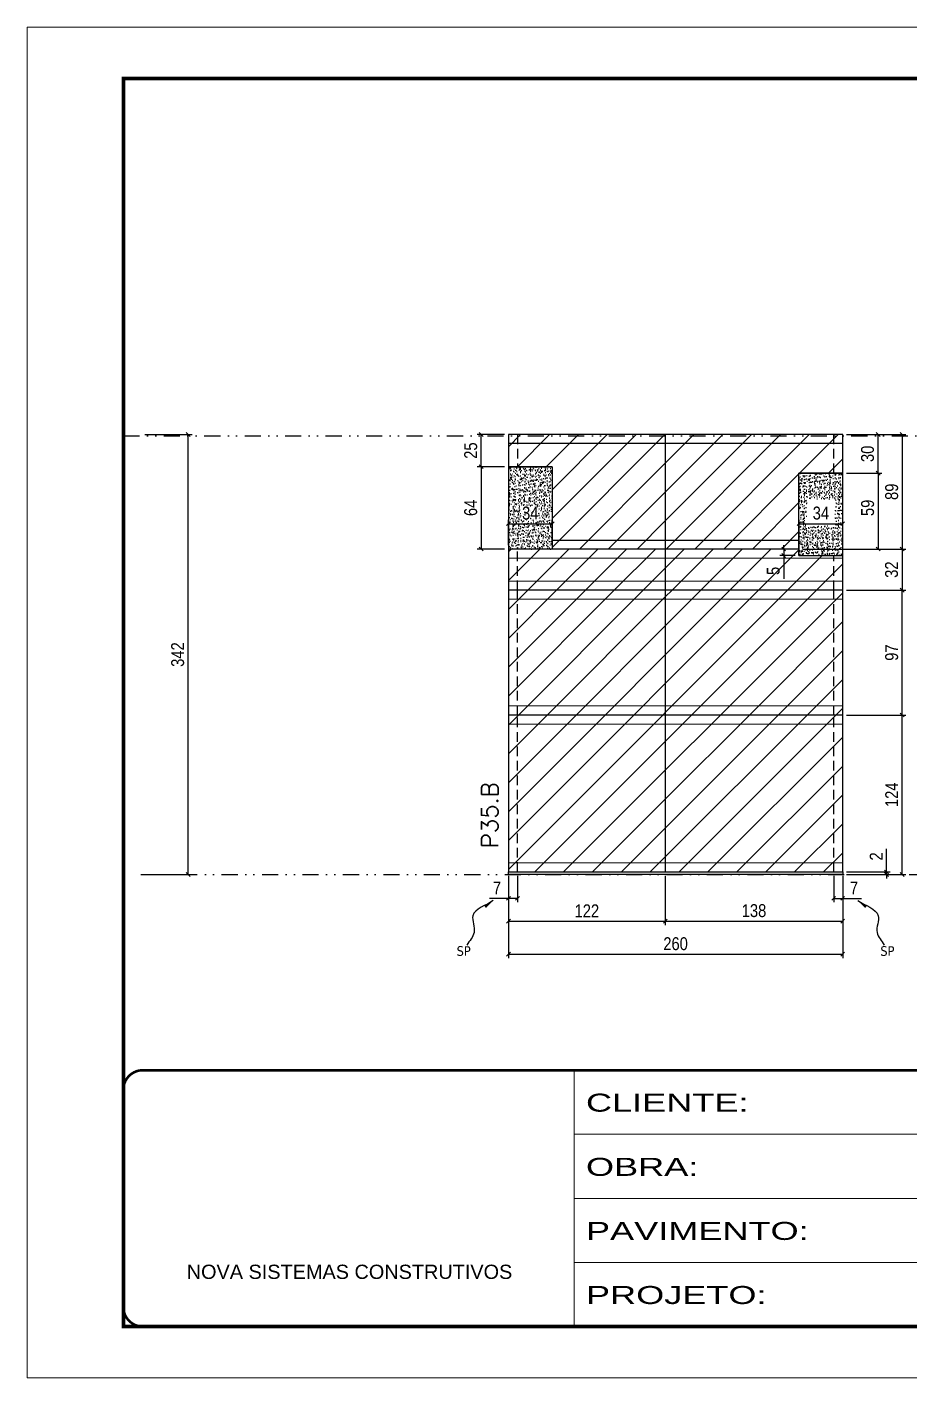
# Model space of a CAD drawing. Extents: x 2102 to 8383, y -13264 to 2718.
# Drawn here: x 6871 to 7558, y -4075 to -3025 of the extents above; entities that cross this region are included whole.
import ezdxf

# ---------------------------------------------------------------- set-up
doc = ezdxf.new("R2010")
doc.units = 0
for name, pattern in [('CONTINUO', [0]), ('DASHED', [0.75, 0.5, -0.25]), ('DIVIDE2', [0.625, 0.25, -0.125, 0, -0.125, 0, -0.125]), ('HIDDEN', [0.375, 0.25, -0.125])]:
    doc.linetypes.add(name, pattern=pattern)
for name, color, linetype in [('COTA', 241, 'Continuous'), ('Nível', 160, 'Continuous'), ('Painéis', 200, 'Continuous'), ('SARR_2.2x7', 40, 'Continuous'), ('Sarrafo de Pressão', 42, 'HIDDEN'), ('texto', 7, 'Continuous')]:
    doc.layers.add(name, color=color, linetype=linetype)
for name, color, linetype, lineweight in [('Folhas', 255, 'Continuous', 9), ('Hachura', 251, 'Continuous', 9), ('Sarr 2.2x7', 40, 'Continuous', 9), ('SARRAFO DE PRESSAO', 251, 'DASHED', 9), ('Texto Seção', 7, 'Continuous', 15)]:
    doc.layers.add(name, color=color, linetype=linetype, lineweight=lineweight)
doc.styles.add('ARIAL', font='arial.ttf')
doc.styles.add('COTA TECNICA', font='techl___.ttf', dxfattribs={"height": 10})
doc.styles.add('COTA TECNICA-50', font='techl___.ttf', dxfattribs={"height": 10})
doc.styles.add('REGUA-120', font='ROMANS.shx', dxfattribs={"height": 15})
doc.styles.get("Standard").update_dxf_attribs({"font": 'arial.ttf'})
doc.styles.add('Tecnologia', font='')
doc.styles.get('Tecnologia').set_extended_font_data('Forgotten Futurist')
doc.dimstyles.new('COTA PAINEL-50', dxfattribs={"dimtxt": 10, "dimasz": 3, "dimexe": 3, "dimexo": 3, "dimgap": 3, "dimtad": 1, "dimdec": 1, "dimzin": 12, "dimdsep": 46, "dimtxsty": 'COTA TECNICA-50', "dimblk1": 'OBLIQUE', "dimblk2": 'OBLIQUE', "dimsah": 1, "dimcen": 0.9, "dimclrd": 4, "dimclre": 4, "dimclrt": 240, "dimadec": 1, "dimazin": 3, "dimtfac": 1, "dimtdec": 1, "dimtmove": 0, "dimatfit": 3, "dimfxl": 1, "dimtolj": 1, "dimtzin": 12, "dimarcsym": 0})
doc.dimstyles.new('PAINEL', dxfattribs={"dimtxt": 10, "dimasz": 3, "dimexe": 3, "dimexo": 3, "dimgap": 3, "dimtad": 1, "dimdec": 1, "dimzin": 12, "dimdsep": 46, "dimtxsty": 'COTA TECNICA', "dimblk1": 'OBLIQUE', "dimblk2": 'OBLIQUE', "dimsah": 1, "dimcen": 0.9, "dimclrd": 4, "dimclre": 4, "dimclrt": 240, "dimadec": 1, "dimazin": 3, "dimtfac": 1, "dimtdec": 1, "dimtmove": 0, "dimatfit": 3, "dimfxl": 1, "dimtolj": 1, "dimtzin": 12, "dimarcsym": 0})
doc.dimstyles.get("Standard").update_dxf_attribs({"dimtxt": 0.18, "dimasz": 0.18, "dimexe": 0.18, "dimexo": 0.0625, "dimgap": 0.09, "dimtad": 0, "dimtih": 1, "dimtoh": 1, "dimdec": 4, "dimzin": 0, "dimdsep": 46, "dimtxsty": 'Standard', "dimcen": 0.09, "dimadec": 0, "dimazin": 0, "dimtfac": 1, "dimtdec": 4, "dimtofl": 0, "dimtmove": 0, "dimatfit": 3, "dimfxl": 1, "dimtolj": 1, "dimtzin": 0, "dimarcsym": 0})
pattern_1 = [(45, (-122150.216, -31374.027), (-11.2253202, 11.2253202), [])]
pattern_2 = [(50, (-122150.216, -31403.0275), (5.46554007, -0.47817257), [0.5715, -6.2865]), (355, (-122150.216, -31403.0275), (-1.05730264, 5.73170536), [0.4572, -5.02921753]), (100.4514447, (-122149.7604, -31403.0673), (4.40823741, 5.25353256), [0.48570026, -5.34270734]), (46.1842, (-122150.216, -31401.5035), (8.13237123, -1.26126984), [0.85725, -9.42975]), (96.6355576, (-122149.538, -31401.6086), (7.122124, 7.42278374), [0.7285507, -8.01406824]), (351.184151, (-122150.216, -31401.5035), (7.122124, 7.42278374), [0.685799, -7.54379196]), (21, (-122149.454, -31401.8845), (4.54843174, -3.06795595), [0.5715, -6.2865]), (326, (-122149.454, -31401.8845), (1.85406085, 5.52563898), [0.4572, -5.0292]), (71.451445, (-122149.075, -31402.14), (6.40249258, 2.45768307), [0.48570026, -5.34269813]), (37.5, (-122150.2158, -31403.0275), (0.092658098, 2.536651166), [0, -4.96824, 0, -5.1054, 0, -5.04825]), (7.5, (-122150.2158, -31403.0275), (2.004589875, 3.005417245), [0, -2.91084, 0, -4.85394, 0, -1.92405]), (327.5, (-122151.915, -31403.0275), (4.067717855, -0.17186232), [0, -1.905, 0, -5.9436, 0, -7.8867]), (317.5, (-122152.677, -31403.0275), (4.44387544, 0.76279473), [0, -2.4765, 0, -3.94716, 0, -5.6007])]

# ---------------------------------------------------------------- blocks, each defined once
blk = doc.blocks.new('9999999999')
at = {"color": 30, "linetype": 'CONTINUO'}
for p, q in [((98564.6, 34230.2), (98564.6, 34429.4)), ((98564.6, 34379.6), (99584, 34379.6)), ((98564.6, 34329.8), (99488, 34329.8)), ((98564.6, 34280), (99488, 34280))]:
    blk.add_line(p, q, dxfattribs=at)
at = {"color": 30, "linetype": 'CONTINUO', "const_width": 2}
blk.add_lwpolyline([(99584, 34230.2), (99584, 34414.4, 0.414214), (99569, 34429.4), (98229, 34429.4, 0.414214), (98214, 34414.4), (98214, 34245.2, 0.414214), (98229, 34230.2), (99584, 34230.2)], format="xyb", dxfattribs=at)
at = {"layer": 'Folhas'}
blk.add_lwpolyline([(98139, 34190.2), (99624, 34190.2), (99624, 35240.2), (98139, 35240.2)], close=True, dxfattribs=at)
at = {"layer": 'Folhas', "color": 30, "const_width": 3}
blk.add_lwpolyline([(98214, 34230.2), (99584, 34230.2), (99584, 35200.2), (98214, 35200.2)], close=True, dxfattribs=at)
at = {"color": 7, "linetype": 'Continuous', "ltscale": 5, "style": 'ARIAL'}
blk.add_text('NOVA SISTEMAS CONSTRUTIVOS', height=11.059, dxfattribs=at).set_placement((98263.2, 34267.2))
at = {"layer": 'Folhas', "color": 7, "style": 'Tecnologia', "width": 1.5}
for s, p in [('CLIENTE:', (98573.7, 34397.2)), ('OBRA:', (98573.7, 34347.3)), ('PAVIMENTO:', (98573.7, 34297.5)), ('PROJETO:', (98573.7, 34247.7))]:
    blk.add_text(s, height=14, dxfattribs=at).set_placement(p)
blk = doc.blocks.new('_Oblique')
at = {"color": 0, "linetype": 'ByBlock', "lineweight": -2}
blk.add_line((-0.5, -0.5), (0.5, 0.5), dxfattribs=at)
blk = doc.blocks.new('*D840')
at = {"layer": 'COTA', "color": 4, "lineweight": -2, "transparency": 16777216}
for p, q in [((7245.2, -3685), (7245.2, -3748.9)), ((7505.2, -3685), (7505.2, -3748.9)), ((7245.2, -3745.9), (7505.2, -3745.9))]:
    blk.add_line(p, q, dxfattribs=at)
at = {"layer": 'Defpoints', "color": 0, "transparency": 16777216}
for p in [(7245.2, -3682), (7505.2, -3682), (7505.2, -3745.9)]:
    blk.add_point(p, dxfattribs=at)
at = {"layer": 'COTA', "color": 4, "lineweight": -2, "transparency": 16777216, "xscale": 3, "yscale": 3, "zscale": 3, "rotation": 180}
blk.add_blockref('_Oblique', (7245.2, -3745.9), dxfattribs=at)
at = {"layer": 'COTA', "color": 4, "lineweight": -2, "transparency": 16777216, "xscale": 3, "yscale": 3, "zscale": 3}
blk.add_blockref('_Oblique', (7505.2, -3745.9), dxfattribs=at)
at = {"layer": 'COTA', "color": 240, "transparency": 16777216, "insert": (7375.2, -3737.8), "char_height": 10, "attachment_point": 5, "style": 'COTA TECNICA'}
blk.add_mtext('\\A1;260', dxfattribs=at)
blk = doc.blocks.new('*D207')
at = {"layer": 'COTA', "color": 4, "lineweight": -2, "transparency": 16777216}
for p, q in [((7252.2, -3685), (7252.2, -3705.5)), ((7245.2, -3687), (7245.2, -3705.5)), ((7245.2, -3702.5), (7230.4, -3702.5)), ((7252.2, -3702.5), (7245.2, -3702.5))]:
    blk.add_line(p, q, dxfattribs=at)
at = {"layer": 'Defpoints', "color": 0, "transparency": 16777216}
for p in [(7245.2, -3684), (7252.2, -3682), (7245.2, -3702.5)]:
    blk.add_point(p, dxfattribs=at)
at = {"layer": 'COTA', "color": 4, "lineweight": -2, "transparency": 16777216, "xscale": 3, "yscale": 3, "zscale": 3, "rotation": 180}
blk.add_blockref('_Oblique', (7245.2, -3702.5), dxfattribs=at)
at = {"layer": 'COTA', "color": 4, "lineweight": -2, "transparency": 16777216, "xscale": 3, "yscale": 3, "zscale": 3}
blk.add_blockref('_Oblique', (7252.2, -3702.5), dxfattribs=at)
at = {"layer": 'COTA', "color": 240, "transparency": 16777216, "insert": (7236.3, -3694.4), "char_height": 10, "attachment_point": 5, "style": 'COTA TECNICA-50'}
blk.add_mtext('\\A1;7', dxfattribs=at)
blk = doc.blocks.new('*D208')
at = {"layer": 'COTA', "color": 4, "lineweight": -2, "transparency": 16777216}
for p, q in [((7498.2, -3685), (7498.2, -3705.5)), ((7505.2, -3687), (7505.2, -3705.5)), ((7498.2, -3702.5), (7505.2, -3702.5)), ((7505.2, -3702.5), (7519.9, -3702.5))]:
    blk.add_line(p, q, dxfattribs=at)
at = {"layer": 'Defpoints', "color": 0, "transparency": 16777216}
for p in [(7498.2, -3682), (7505.2, -3684), (7505.2, -3702.5)]:
    blk.add_point(p, dxfattribs=at)
at = {"layer": 'COTA', "color": 4, "lineweight": -2, "transparency": 16777216, "xscale": 3, "yscale": 3, "zscale": 3, "rotation": 180}
blk.add_blockref('_Oblique', (7498.2, -3702.5), dxfattribs=at)
at = {"layer": 'COTA', "color": 4, "lineweight": -2, "transparency": 16777216, "xscale": 3, "yscale": 3, "zscale": 3}
blk.add_blockref('_Oblique', (7505.2, -3702.5), dxfattribs=at)
at = {"layer": 'COTA', "color": 240, "transparency": 16777216, "insert": (7514, -3694.4), "char_height": 10, "attachment_point": 5, "style": 'COTA TECNICA-50'}
blk.add_mtext('\\A1;7', dxfattribs=at)
blk = doc.blocks.new('*D209')
at = {"layer": 'COTA', "color": 4, "lineweight": -2, "transparency": 16777216}
for p, q in [((7508.2, -3560), (7554.4, -3560)), ((7551.4, -3684), (7551.4, -3560)), ((7508.2, -3684), (7554.4, -3684))]:
    blk.add_line(p, q, dxfattribs=at)
at = {"layer": 'Defpoints', "color": 0, "transparency": 16777216}
for p in [(7505.2, -3560), (7551.4, -3560), (7505.2, -3684)]:
    blk.add_point(p, dxfattribs=at)
at = {"layer": 'COTA', "color": 4, "lineweight": -2, "transparency": 16777216, "xscale": 3, "yscale": 3, "zscale": 3}
for p, rotation in [((7551.4, -3560), 90), ((7551.4, -3684), 270)]:
    blk.add_blockref('_Oblique', p, dxfattribs=dict(at, rotation=rotation))
at = {"layer": 'COTA', "color": 240, "transparency": 16777216, "insert": (7543.3, -3622), "char_height": 10, "attachment_point": 5, "rotation": 90, "style": 'COTA TECNICA-50'}
blk.add_mtext('\\A1;124', dxfattribs=at)
blk = doc.blocks.new('*D210')
at = {"layer": 'COTA', "color": 4, "lineweight": -2, "transparency": 16777216}
for p, q in [((7539.2, -3682), (7539.2, -3663.9)), ((7508.2, -3682), (7542.2, -3682)), ((7508.2, -3684), (7542.2, -3684)), ((7539.2, -3684), (7539.2, -3682)), ((7539.2, -3684), (7539.2, -3687))]:
    blk.add_line(p, q, dxfattribs=at)
at = {"layer": 'Defpoints', "color": 0, "transparency": 16777216}
for p in [(7505.2, -3682), (7505.2, -3684), (7539.2, -3684)]:
    blk.add_point(p, dxfattribs=at)
at = {"layer": 'COTA', "color": 4, "lineweight": -2, "transparency": 16777216, "xscale": 3, "yscale": 3, "zscale": 3}
for p, rotation in [((7539.2, -3682), 270), ((7539.2, -3684), 90)]:
    blk.add_blockref('_Oblique', p, dxfattribs=dict(at, rotation=rotation))
at = {"layer": 'COTA', "color": 240, "transparency": 16777216, "insert": (7531.2, -3669.9), "char_height": 10, "attachment_point": 5, "rotation": 90, "style": 'COTA TECNICA-50'}
blk.add_mtext('\\A1;2', dxfattribs=at)
blk = doc.blocks.new('*D211')
at = {"layer": 'COTA', "color": 4, "linetype": 'ByBlock', "lineweight": -2, "transparency": 16777216}
for p, q in [((7508.2, -3372), (7535.7, -3372)), ((7532.7, -3372), (7532.7, -3431)), ((7474.2, -3431), (7535.7, -3431))]:
    blk.add_line(p, q, dxfattribs=at)
at = {"layer": 'Defpoints', "color": 0, "linetype": 'ByBlock', "transparency": 16777216}
for p in [(7505.2, -3372), (7471.2, -3431), (7532.7, -3431)]:
    blk.add_point(p, dxfattribs=at)
at = {"layer": 'COTA', "color": 4, "linetype": 'ByBlock', "lineweight": -2, "transparency": 16777216, "xscale": 3, "yscale": 3, "zscale": 3}
for p, rotation in [((7532.7, -3372), 90), ((7532.7, -3431), 270)]:
    blk.add_blockref('_Oblique', p, dxfattribs=dict(at, rotation=rotation))
at = {"layer": 'COTA', "color": 240, "linetype": 'ByBlock', "transparency": 16777216, "insert": (7524.6, -3399), "char_height": 10, "attachment_point": 5, "rotation": 90, "style": 'COTA TECNICA'}
blk.add_mtext('\\A1;59', dxfattribs=at)
blk = doc.blocks.new('*D212')
at = {"layer": 'COTA', "color": 4, "linetype": 'ByBlock', "lineweight": -2, "transparency": 16777216}
for p, q in [((7508.2, -3463), (7554.4, -3463)), ((7551.4, -3560), (7551.4, -3463)), ((7508.2, -3560), (7554.4, -3560))]:
    blk.add_line(p, q, dxfattribs=at)
at = {"layer": 'Defpoints', "color": 0, "linetype": 'ByBlock', "transparency": 16777216}
for p in [(7505.2, -3463), (7551.4, -3463), (7505.2, -3560)]:
    blk.add_point(p, dxfattribs=at)
at = {"layer": 'COTA', "color": 4, "linetype": 'ByBlock', "lineweight": -2, "transparency": 16777216, "xscale": 3, "yscale": 3, "zscale": 3}
for p, rotation in [((7551.4, -3463), 90), ((7551.4, -3560), 270)]:
    blk.add_blockref('_Oblique', p, dxfattribs=dict(at, rotation=rotation))
at = {"layer": 'COTA', "color": 240, "linetype": 'ByBlock', "transparency": 16777216, "insert": (7543.3, -3511.5), "char_height": 10, "attachment_point": 5, "rotation": 90, "style": 'COTA TECNICA'}
blk.add_mtext('\\A1;97', dxfattribs=at)
blk = doc.blocks.new('*D1005')
at = {"layer": 'COTA', "color": 4, "linetype": 'ByBlock', "lineweight": -2, "transparency": 16777216}
for p, q in [((7245.2, -3685), (7245.2, -3723.3)), ((7367.2, -3685), (7367.2, -3723.3)), ((7245.2, -3720.3), (7367.2, -3720.3))]:
    blk.add_line(p, q, dxfattribs=at)
at = {"layer": 'Defpoints', "color": 0, "linetype": 'ByBlock', "transparency": 16777216}
for p in [(7245.2, -3682), (7367.2, -3682), (7367.2, -3720.3)]:
    blk.add_point(p, dxfattribs=at)
at = {"layer": 'COTA', "color": 4, "linetype": 'ByBlock', "lineweight": -2, "transparency": 16777216, "xscale": 3, "yscale": 3, "zscale": 3, "rotation": 180}
blk.add_blockref('_Oblique', (7245.2, -3720.3), dxfattribs=at)
at = {"layer": 'COTA', "color": 4, "linetype": 'ByBlock', "lineweight": -2, "transparency": 16777216, "xscale": 3, "yscale": 3, "zscale": 3}
blk.add_blockref('_Oblique', (7367.2, -3720.3), dxfattribs=at)
at = {"layer": 'COTA', "color": 240, "linetype": 'ByBlock', "transparency": 16777216, "insert": (7306.2, -3712.2), "char_height": 10, "attachment_point": 5, "style": 'COTA TECNICA'}
blk.add_mtext('\\A1;122', dxfattribs=at)
blk = doc.blocks.new('*D1006')
at = {"layer": 'COTA', "color": 4, "linetype": 'ByBlock', "lineweight": -2, "transparency": 16777216}
for p, q in [((7367.2, -3685), (7367.2, -3723.3)), ((7505.2, -3687), (7505.2, -3723.3)), ((7367.2, -3720.3), (7505.2, -3720.3))]:
    blk.add_line(p, q, dxfattribs=at)
at = {"layer": 'Defpoints', "color": 0, "linetype": 'ByBlock', "transparency": 16777216}
for p in [(7367.2, -3682), (7505.2, -3684), (7505.2, -3720.3)]:
    blk.add_point(p, dxfattribs=at)
at = {"layer": 'COTA', "color": 4, "linetype": 'ByBlock', "lineweight": -2, "transparency": 16777216, "xscale": 3, "yscale": 3, "zscale": 3, "rotation": 180}
blk.add_blockref('_Oblique', (7367.2, -3720.3), dxfattribs=at)
at = {"layer": 'COTA', "color": 4, "linetype": 'ByBlock', "lineweight": -2, "transparency": 16777216, "xscale": 3, "yscale": 3, "zscale": 3}
blk.add_blockref('_Oblique', (7505.2, -3720.3), dxfattribs=at)
at = {"layer": 'COTA', "color": 240, "linetype": 'ByBlock', "transparency": 16777216, "insert": (7436.2, -3712.1), "char_height": 10, "attachment_point": 5, "style": 'COTA TECNICA'}
blk.add_mtext('\\A1;138', dxfattribs=at)
blk = doc.blocks.new('*D1007')
at = {"layer": 'COTA', "color": 4, "linetype": 'ByBlock', "lineweight": -2, "transparency": 16777216}
for p, q in [((6962.3, -3342), (6999.2, -3342)), ((6996.2, -3684), (6996.2, -3342)), ((6962.3, -3684), (6999.2, -3684))]:
    blk.add_line(p, q, dxfattribs=at)
at = {"layer": 'Defpoints', "color": 0, "linetype": 'ByBlock', "transparency": 16777216}
for p in [(6959.3, -3342), (6996.2, -3342), (6959.3, -3684)]:
    blk.add_point(p, dxfattribs=at)
at = {"layer": 'COTA', "color": 4, "linetype": 'ByBlock', "lineweight": -2, "transparency": 16777216, "xscale": 3, "yscale": 3, "zscale": 3}
for p, rotation in [((6996.2, -3342), 90), ((6996.2, -3684), 270)]:
    blk.add_blockref('_Oblique', p, dxfattribs=dict(at, rotation=rotation))
at = {"layer": 'COTA', "color": 240, "linetype": 'ByBlock', "transparency": 16777216, "insert": (6988, -3513), "char_height": 10, "attachment_point": 5, "rotation": 90, "style": 'COTA TECNICA'}
blk.add_mtext('\\A1;342', dxfattribs=at)
blk = doc.blocks.new('*D1009')
at = {"layer": 'COTA', "color": 4, "linetype": 'ByBlock', "lineweight": -2, "transparency": 16777216}
for p, q in [((7468.2, -3431), (7456.3, -3431)), ((7459.3, -3431), (7459.3, -3428)), ((7459.3, -3431), (7459.3, -3436)), ((7468.2, -3436), (7456.3, -3436)), ((7459.3, -3436), (7459.3, -3454.1))]:
    blk.add_line(p, q, dxfattribs=at)
at = {"layer": 'Defpoints', "color": 0, "linetype": 'ByBlock', "transparency": 16777216}
for p in [(7471.2, -3431), (7459.3, -3436), (7471.2, -3436)]:
    blk.add_point(p, dxfattribs=at)
at = {"layer": 'COTA', "color": 4, "linetype": 'ByBlock', "lineweight": -2, "transparency": 16777216, "xscale": 3, "yscale": 3, "zscale": 3}
for p, rotation in [((7459.3, -3431), 270), ((7459.3, -3436), 90)]:
    blk.add_blockref('_Oblique', p, dxfattribs=dict(at, rotation=rotation))
at = {"layer": 'COTA', "color": 240, "linetype": 'ByBlock', "transparency": 16777216, "insert": (7451.2, -3448), "char_height": 10, "attachment_point": 5, "rotation": 90, "style": 'COTA TECNICA'}
blk.add_mtext('\\A1;5', dxfattribs=at)
blk = doc.blocks.new('*D1010')
at = {"layer": 'COTA', "color": 4, "linetype": 'ByBlock', "lineweight": -2, "transparency": 16777216}
for p, q in [((7474.2, -3431), (7554.4, -3431)), ((7551.4, -3431), (7551.4, -3463)), ((7508.2, -3463), (7554.4, -3463))]:
    blk.add_line(p, q, dxfattribs=at)
at = {"layer": 'Defpoints', "color": 0, "linetype": 'ByBlock', "transparency": 16777216}
for p in [(7471.2, -3431), (7505.2, -3463), (7551.4, -3463)]:
    blk.add_point(p, dxfattribs=at)
at = {"layer": 'COTA', "color": 4, "linetype": 'ByBlock', "lineweight": -2, "transparency": 16777216, "xscale": 3, "yscale": 3, "zscale": 3}
for p, rotation in [((7551.4, -3431), 90), ((7551.4, -3463), 270)]:
    blk.add_blockref('_Oblique', p, dxfattribs=dict(at, rotation=rotation))
at = {"layer": 'COTA', "color": 240, "linetype": 'ByBlock', "transparency": 16777216, "insert": (7543.2, -3447), "char_height": 10, "attachment_point": 5, "rotation": 90, "style": 'COTA TECNICA'}
blk.add_mtext('\\A1;32', dxfattribs=at)
blk = doc.blocks.new('*D1011')
at = {"layer": 'COTA', "color": 4, "linetype": 'ByBlock', "lineweight": -2, "transparency": 16777216}
for p, q in [((7471.2, -3433), (7471.2, -3408.3)), ((7471.2, -3411.3), (7505.2, -3411.3)), ((7505.2, -3433), (7505.2, -3408.3))]:
    blk.add_line(p, q, dxfattribs=at)
at = {"layer": 'Defpoints', "color": 0, "linetype": 'ByBlock', "transparency": 16777216}
for p in [(7505.2, -3411.3), (7471.2, -3436), (7505.2, -3436)]:
    blk.add_point(p, dxfattribs=at)
at = {"layer": 'COTA', "color": 4, "linetype": 'ByBlock', "lineweight": -2, "transparency": 16777216, "xscale": 3, "yscale": 3, "zscale": 3, "rotation": 180}
blk.add_blockref('_Oblique', (7471.2, -3411.3), dxfattribs=at)
at = {"layer": 'COTA', "color": 4, "linetype": 'ByBlock', "lineweight": -2, "transparency": 16777216, "xscale": 3, "yscale": 3, "zscale": 3}
blk.add_blockref('_Oblique', (7505.2, -3411.3), dxfattribs=at)
at = {"layer": 'COTA', "color": 240, "linetype": 'ByBlock', "transparency": 16777216, "insert": (7488.2, -3403.1), "char_height": 10, "attachment_point": 5, "style": 'COTA TECNICA'}
blk.add_mtext('\\A1;34', dxfattribs=at)
blk = doc.blocks.new('*D1012')
at = {"layer": 'COTA', "color": 4, "linetype": 'ByBlock', "lineweight": -2, "transparency": 16777216}
for p, q in [((7245.2, -3428), (7245.2, -3408.3)), ((7245.2, -3411.3), (7279.2, -3411.3)), ((7279.2, -3428), (7279.2, -3408.3))]:
    blk.add_line(p, q, dxfattribs=at)
at = {"layer": 'Defpoints', "color": 0, "linetype": 'ByBlock', "transparency": 16777216}
for p in [(7279.2, -3411.3), (7245.2, -3431), (7279.2, -3431)]:
    blk.add_point(p, dxfattribs=at)
at = {"layer": 'COTA', "color": 4, "linetype": 'ByBlock', "lineweight": -2, "transparency": 16777216, "xscale": 3, "yscale": 3, "zscale": 3, "rotation": 180}
blk.add_blockref('_Oblique', (7245.2, -3411.3), dxfattribs=at)
at = {"layer": 'COTA', "color": 4, "linetype": 'ByBlock', "lineweight": -2, "transparency": 16777216, "xscale": 3, "yscale": 3, "zscale": 3}
blk.add_blockref('_Oblique', (7279.2, -3411.3), dxfattribs=at)
at = {"layer": 'COTA', "color": 240, "linetype": 'ByBlock', "transparency": 16777216, "insert": (7262.2, -3403.1), "char_height": 10, "attachment_point": 5, "style": 'COTA TECNICA'}
blk.add_mtext('\\A1;34', dxfattribs=at)
blk = doc.blocks.new('*D213')
at = {"layer": 'COTA', "color": 4, "linetype": 'ByBlock', "lineweight": -2, "transparency": 16777216}
for p, q in [((7508.2, -3342), (7535.7, -3342)), ((7532.7, -3372), (7532.7, -3342)), ((7508.2, -3372), (7535.7, -3372))]:
    blk.add_line(p, q, dxfattribs=at)
at = {"layer": 'Defpoints', "color": 0, "linetype": 'ByBlock', "transparency": 16777216}
for p in [(7505.2, -3342), (7532.7, -3342), (7505.2, -3372)]:
    blk.add_point(p, dxfattribs=at)
at = {"layer": 'COTA', "color": 4, "linetype": 'ByBlock', "lineweight": -2, "transparency": 16777216, "xscale": 3, "yscale": 3, "zscale": 3}
for p, rotation in [((7532.7, -3342), 90), ((7532.7, -3372), 270)]:
    blk.add_blockref('_Oblique', p, dxfattribs=dict(at, rotation=rotation))
at = {"layer": 'COTA', "color": 240, "linetype": 'ByBlock', "transparency": 16777216, "insert": (7524.5, -3357), "char_height": 10, "attachment_point": 5, "rotation": 90, "style": 'COTA TECNICA'}
blk.add_mtext('\\A1;30', dxfattribs=at)
blk = doc.blocks.new('*D1013')
at = {"layer": 'COTA', "color": 4, "linetype": 'ByBlock', "lineweight": -2, "transparency": 16777216}
for p, q in [((7508.2, -3342), (7554.4, -3342)), ((7551.4, -3342), (7551.4, -3431)), ((7474.2, -3431), (7554.4, -3431))]:
    blk.add_line(p, q, dxfattribs=at)
at = {"layer": 'Defpoints', "color": 0, "linetype": 'ByBlock', "transparency": 16777216}
for p in [(7505.2, -3342), (7471.2, -3431), (7551.4, -3431)]:
    blk.add_point(p, dxfattribs=at)
at = {"layer": 'COTA', "color": 4, "linetype": 'ByBlock', "lineweight": -2, "transparency": 16777216, "xscale": 3, "yscale": 3, "zscale": 3}
for p, rotation in [((7551.4, -3342), 90), ((7551.4, -3431), 270)]:
    blk.add_blockref('_Oblique', p, dxfattribs=dict(at, rotation=rotation))
at = {"layer": 'COTA', "color": 240, "linetype": 'ByBlock', "transparency": 16777216, "insert": (7543.3, -3386.5), "char_height": 10, "attachment_point": 5, "rotation": 90, "style": 'COTA TECNICA'}
blk.add_mtext('\\A1;89', dxfattribs=at)
blk = doc.blocks.new('*D1014')
at = {"layer": 'COTA', "color": 4, "linetype": 'ByBlock', "lineweight": -2, "transparency": 16777216}
for p, q in [((7242.2, -3367), (7221, -3367)), ((7224, -3367), (7224, -3431)), ((7242.2, -3431), (7221, -3431))]:
    blk.add_line(p, q, dxfattribs=at)
at = {"layer": 'Defpoints', "color": 0, "linetype": 'ByBlock', "transparency": 16777216}
for p in [(7245.2, -3367), (7224, -3431), (7245.2, -3431)]:
    blk.add_point(p, dxfattribs=at)
at = {"layer": 'COTA', "color": 4, "linetype": 'ByBlock', "lineweight": -2, "transparency": 16777216, "xscale": 3, "yscale": 3, "zscale": 3}
for p, rotation in [((7224, -3367), 90), ((7224, -3431), 270)]:
    blk.add_blockref('_Oblique', p, dxfattribs=dict(at, rotation=rotation))
at = {"layer": 'COTA', "color": 240, "linetype": 'ByBlock', "transparency": 16777216, "insert": (7215.9, -3399), "char_height": 10, "attachment_point": 5, "rotation": 90, "style": 'COTA TECNICA'}
blk.add_mtext('\\A1;64', dxfattribs=at)
blk = doc.blocks.new('*D1015')
at = {"layer": 'COTA', "color": 4, "linetype": 'ByBlock', "lineweight": -2, "transparency": 16777216}
for p, q in [((7242.2, -3342), (7221, -3342)), ((7224, -3367), (7224, -3342)), ((7242.2, -3367), (7221, -3367))]:
    blk.add_line(p, q, dxfattribs=at)
at = {"layer": 'Defpoints', "color": 0, "linetype": 'ByBlock', "transparency": 16777216}
for p in [(7224, -3342), (7245.2, -3342), (7245.2, -3367)]:
    blk.add_point(p, dxfattribs=at)
at = {"layer": 'COTA', "color": 4, "linetype": 'ByBlock', "lineweight": -2, "transparency": 16777216, "xscale": 3, "yscale": 3, "zscale": 3}
for p, rotation in [((7224, -3342), 90), ((7224, -3367), 270)]:
    blk.add_blockref('_Oblique', p, dxfattribs=dict(at, rotation=rotation))
at = {"layer": 'COTA', "color": 240, "linetype": 'ByBlock', "transparency": 16777216, "insert": (7215.9, -3354.5), "char_height": 10, "attachment_point": 5, "rotation": 90, "style": 'COTA TECNICA'}
blk.add_mtext('\\A1;25', dxfattribs=at)

msp = doc.modelspace()

# ---------------------------------------------------------------- hatches: boundary and pattern name
at = {"layer": 'COTA', "linetype": 'ByBlock'}
h = msp.add_hatch(dxfattribs=at)
h.set_pattern_fill('AR-CONC', color=256, scale=0.03)
h.set_pattern_definition(pattern_2)
h.paths.add_polyline_path([(7279.18, -3366.99), (7245.18, -3366.99), (7245.18, -3430.99), (7279.18, -3430.99)])
h.paths.add_polyline_path([(7251.39, -3412.83), (7273.28, -3412.83), (7273.28, -3392.24), (7251.39, -3392.24)], flags=24)
h = msp.add_hatch(dxfattribs=at)
h.set_pattern_fill('AR-CONC', color=256, scale=0.03)
h.set_pattern_definition(pattern_2)
h.paths.add_polyline_path([(7505.18, -3371.99), (7471.18, -3371.99), (7471.18, -3435.99), (7505.18, -3435.99)])
h.paths.add_polyline_path([(7477.39, -3412.83), (7499.28, -3412.83), (7499.28, -3392.24), (7477.39, -3392.24)], flags=16)
at = {"layer": 'Hachura', "linetype": 'ByBlock'}
h = msp.add_hatch(dxfattribs=at)
h.set_pattern_fill('ANSI31', color=256, scale=5)
h.paths.add_polyline_path([(7367.18, -3341.99), (7245.18, -3341.99), (7245.18, -3366.99), (7279.18, -3366.99), (7279.18, -3430.99), (7367.18, -3430.99)])
h = msp.add_hatch(dxfattribs=at)
h.set_pattern_fill('ANSI31', color=256, scale=5)
h.paths.add_polyline_path([(7471.18, -3371.99), (7505.18, -3371.99), (7505.18, -3366.99), (7505.18, -3341.99), (7367.18, -3341.99), (7367.18, -3430.99), (7471.18, -3430.99)])
h = msp.add_hatch(dxfattribs=at)
h.set_pattern_fill('ANSI31', color=256, scale=5)
h.set_pattern_definition(pattern_1)
h.paths.add_polyline_path([(7279.18, -3430.99), (7245.18, -3430.99), (7245.18, -3462.99), (7367.18, -3462.99), (7367.18, -3430.99)])
h = msp.add_hatch(dxfattribs=at)
h.set_pattern_fill('ANSI31', color=256, scale=5)
h.set_pattern_definition(pattern_1)
h.paths.add_polyline_path([(7367.18, -3430.99), (7367.18, -3462.99), (7505.18, -3462.99), (7505.18, -3435.99), (7471.18, -3435.99), (7471.18, -3430.99)])
h = msp.add_hatch(dxfattribs=at)
h.set_pattern_fill('ANSI31', color=256, scale=5)
h.set_pattern_definition(pattern_1)
h.paths.add_polyline_path([(7245.18, -3462.99), (7245.18, -3559.99), (7367.18, -3559.99), (7367.18, -3462.99)])
h = msp.add_hatch(dxfattribs=at)
h.set_pattern_fill('ANSI31', color=256, scale=5)
h.set_pattern_definition(pattern_1)
h.paths.add_polyline_path([(7505.18, -3462.99), (7367.18, -3462.99), (7367.18, -3559.99), (7505.18, -3559.99)])
h = msp.add_hatch(dxfattribs=at)
h.set_pattern_fill('ANSI31', color=256, scale=5)
h.set_pattern_definition(pattern_1)
h.paths.add_polyline_path([(7245.18, -3559.99), (7245.18, -3681.99), (7367.18, -3681.99), (7367.18, -3559.99)])
h = msp.add_hatch(dxfattribs=at)
h.set_pattern_fill('ANSI31', color=256, scale=5)
h.set_pattern_definition(pattern_1)
h.paths.add_polyline_path([(7367.18, -3559.99), (7367.18, -3681.99), (7505.18, -3681.99), (7505.18, -3559.99)])

# ---------------------------------------------------------------- linework, layer by layer
at = {"layer": 'COTA', "linetype": 'ByBlock'}
for p, q in [((7279.18, -3366.99), (7245.18, -3366.99)), ((7245.18, -3366.99), (7245.18, -3430.99)), ((7505.18, -3371.99), (7471.18, -3371.99)), ((7505.18, -3435.99), (7505.18, -3371.99))]:
    msp.add_line(p, q, dxfattribs=at)
at = {"layer": 'Nível', "color": 4, "linetype": 'DIVIDE2', "ltscale": 50}
for p, q in [((6945.78, -3342.99), (8315.78, -3342.99)), ((6959.28, -3683.99), (8329.28, -3683.99))]:
    msp.add_line(p, q, dxfattribs=at)
at = {"layer": 'Painéis', "linetype": 'ByBlock'}
for p, q in [((7505.18, -3341.99), (7245.18, -3341.99)), ((7245.18, -3341.99), (7245.18, -3366.99)), ((7505.18, -3366.99), (7505.18, -3341.99)), ((7245.18, -3366.99), (7279.18, -3366.99)), ((7505.18, -3371.99), (7505.18, -3366.99)), ((7471.18, -3371.99), (7505.18, -3371.99)), ((7471.18, -3435.99), (7505.18, -3435.99))]:
    msp.add_line(p, q, dxfattribs=at)
at = {"layer": 'Painéis'}
for p, q in [((7367.18, -3341.99), (7367.18, -3681.99)), ((7279.18, -3366.99), (7279.18, -3430.99)), ((7471.18, -3435.99), (7471.18, -3371.99)), ((7279.18, -3430.99), (7245.18, -3430.99)), ((7245.18, -3430.99), (7245.18, -3681.99)), ((7471.18, -3430.99), (7279.18, -3430.99)), ((7505.18, -3681.99), (7505.18, -3435.99)), ((7505.18, -3462.99), (7245.18, -3462.99)), ((7505.18, -3559.99), (7245.18, -3559.99)), ((7245.18, -3681.99), (7505.18, -3681.99))]:
    msp.add_line(p, q, dxfattribs=at)
msp.add_lwpolyline([(7245.18, -3681.99), (7505.18, -3681.99), (7505.18, -3683.99), (7245.18, -3683.99)], close=True, dxfattribs=at)
at = {"layer": 'Sarr 2.2x7'}
for p, q in [((7505.18, -3437.99), (7245.18, -3437.99)), ((7505.18, -3455.99), (7245.18, -3455.99)), ((7505.18, -3469.99), (7245.18, -3469.99)), ((7505.18, -3552.99), (7245.18, -3552.99)), ((7505.18, -3566.99), (7245.18, -3566.99)), ((7505.18, -3674.99), (7245.18, -3674.99)), ((7505.18, -3681.99), (7245.18, -3681.99))]:
    msp.add_line(p, q, dxfattribs=at)
at = {"layer": 'Sarr 2.2x7', "linetype": 'Continuous'}
for p, q in [((7245.18, -3466.99), (7245.18, -3459.99)), ((7245.18, -3559.99), (7245.18, -3556.99)), ((7245.18, -3681.99), (7245.18, -3674.99)), ((7505.18, -3681.99), (7505.18, -3674.99))]:
    msp.add_line(p, q, dxfattribs=at)
at = {"layer": 'SARR_2.2x7'}
for p, q in [((7367.18, -3348.99), (7245.18, -3348.99)), ((7505.18, -3348.99), (7367.18, -3348.99)), ((7279.18, -3423.99), (7367.18, -3423.99)), ((7367.18, -3423.99), (7471.18, -3423.99))]:
    msp.add_line(p, q, dxfattribs=at)
at = {"layer": 'Sarrafo de Pressão', "ltscale": 30}
for p, q in [((7252.18, -3341.99), (7252.18, -3366.99)), ((7498.18, -3371.99), (7498.18, -3341.99)), ((7252.18, -3462.99), (7252.18, -3430.99)), ((7498.18, -3462.99), (7498.18, -3435.99)), ((7252.18, -3559.99), (7252.18, -3462.99)), ((7498.18, -3559.99), (7498.18, -3462.99)), ((7252.18, -3681.99), (7252.18, -3559.99)), ((7498.18, -3681.99), (7498.18, -3559.99))]:
    msp.add_line(p, q, dxfattribs=at)

# ---------------------------------------------------------------- block references
at = {"layer": 'SARRAFO DE PRESSAO', "color": 6, "linetype": 'ByBlock'}
msp.add_blockref('9999999999', (-91268.19, -38265.48), dxfattribs=at)

# ---------------------------------------------------------------- texts
at = {"layer": 'texto', "color": 0, "char_height": 7.5, "attachment_point": 5}
for insert in [(7210.4, -3743.48), (7539.95, -3743.48)]:
    msp.add_mtext('{\\fTahoma|b0|i0|c0|p34;\\C4;SP}', dxfattribs=dict(at, insert=insert))
at = {"layer": 'Texto Seção', "insert": (7237.15, -3663.52), "char_height": 13, "width": 285.3299, "attachment_point": 7, "rotation": 90, "style": 'REGUA-120'}
msp.add_mtext('P35.B', dxfattribs=at)

# ---------------------------------------------------------------- dimensions: what is measured, and where the dimension line sits
at = {"layer": 'COTA', "linetype": 'ByBlock'}
for base, p1, p2, picture, middle in [((6996.19, -3341.99), (6959.28, -3683.99), (6959.28, -3341.99), '*D1007', (6987.97, -3512.99)), ((7223.99, -3341.99), (7245.18, -3366.99), (7245.18, -3341.99), '*D1015', (7215.88, -3354.49)), ((7532.72, -3341.99), (7505.18, -3371.99), (7505.18, -3341.99), '*D213', (7524.5, -3356.99)), ((7223.99, -3430.99), (7245.18, -3366.99), (7245.18, -3430.99), '*D1014', (7215.89, -3398.99)), ((7459.29, -3435.99), (7471.18, -3430.99), (7471.18, -3435.99), '*D1009', (7451.18, -3448.04)), ((7551.42, -3462.99), (7471.18, -3430.99), (7505.18, -3462.99), '*D1010', (7543.2, -3446.99)), ((7551.42, -3462.99), (7505.18, -3559.99), (7505.18, -3462.99), '*D212', (7543.31, -3511.49))]:
    dim = msp.add_linear_dim(base=base, p1=p1, p2=p2, angle=90, dimstyle='PAINEL', dxfattribs=at)
    dim.commit()
    dim.dimension.update_dxf_attribs({"geometry": picture, "text_midpoint": middle})
for base, p1, picture, middle in [((7551.42, -3430.99), (7505.18, -3341.99), '*D1013', (7551.42, -3386.49)), ((7532.72, -3430.99), (7505.18, -3371.99), '*D211', (7532.72, -3398.99))]:
    dim = msp.add_linear_dim(base=base, p1=p1, p2=(7471.18, -3430.99), angle=90, dimstyle='PAINEL', dxfattribs=at)
    dim.commit()
    dim.dimension.update_dxf_attribs({"geometry": picture, "text_midpoint": middle, "dimtype": 160})
for base, p1, p2, picture, middle in [((7279.18, -3411.34), (7245.18, -3430.99), (7279.18, -3430.99), '*D1012', (7262.18, -3403.12)), ((7505.18, -3411.34), (7471.18, -3435.99), (7505.18, -3435.99), '*D1011', (7488.18, -3403.12)), ((7367.18, -3720.3), (7245.18, -3681.99), (7367.18, -3681.99), '*D1005', (7306.18, -3712.24))]:
    dim = msp.add_linear_dim(base=base, p1=p1, p2=p2, dimstyle='PAINEL', dxfattribs=at)
    dim.commit()
    dim.dimension.update_dxf_attribs({"geometry": picture, "text_midpoint": middle})
at = {"layer": 'COTA'}
for base, p1, p2, angle, picture, middle in [((7551.42, -3559.99), (7505.18, -3683.99), (7505.18, -3559.99), 90, '*D209', (7543.34, -3621.99)), ((7245.18, -3702.5), (7252.18, -3681.99), (7245.18, -3683.99), 180, '*D207', (7236.31, -3694.43))]:
    dim = msp.add_linear_dim(base=base, p1=p1, p2=p2, angle=angle, dimstyle='COTA PAINEL-50', dxfattribs=at)
    dim.commit()
    dim.dimension.update_dxf_attribs({"geometry": picture, "text_midpoint": middle})
dim = msp.add_linear_dim(base=(7539.18, -3683.99), p1=(7505.18, -3681.99), p2=(7505.18, -3683.99), angle=90, dimstyle='COTA PAINEL-50', dxfattribs=at)
dim.commit()
dim.dimension.update_dxf_attribs({"geometry": '*D210', "text_midpoint": (7539.18, -3669.93), "dimtype": 160})
dim = msp.add_linear_dim(base=(7505.18, -3745.94), p1=(7245.18, -3681.99), p2=(7505.18, -3681.99), dimstyle='PAINEL', override={"dimarcsym": 2}, dxfattribs=at)
dim.commit()
dim.dimension.update_dxf_attribs({"geometry": '*D840', "text_midpoint": (7375.18, -3737.84)})
at = {"layer": 'COTA', "linetype": 'ByBlock'}
dim = msp.add_linear_dim(base=(7505.18, -3720.3), p1=(7367.18, -3681.99), p2=(7505.18, -3683.99), dimstyle='PAINEL', override={"dimtmove": 1}, dxfattribs=at)
dim.commit()
dim.dimension.update_dxf_attribs({"geometry": '*D1006', "text_midpoint": (7436.18, -3712.06)})
at = {"layer": 'COTA'}
dim = msp.add_linear_dim(base=(7505.18, -3702.5), p1=(7498.18, -3681.99), p2=(7505.18, -3683.99), dimstyle='COTA PAINEL-50', dxfattribs=at)
dim.commit()
dim.dimension.update_dxf_attribs({"geometry": '*D208', "text_midpoint": (7514.04, -3694.43)})

# ---------------------------------------------------------------- leaders
at = {"layer": 'COTA', "path_type": 1}
for points in [[(7233.35, -3704.17), (7217.56, -3716.01), (7218.49, -3729.01), (7212.93, -3738.79)], [(7517.01, -3704.17), (7532.79, -3716.01), (7531.87, -3729.01), (7537.42, -3738.79)]]:
    msp.add_leader(points, dimstyle='Standard', override={"dimasz": 8}, dxfattribs=at)

doc.saveas('drawing.dxf')
